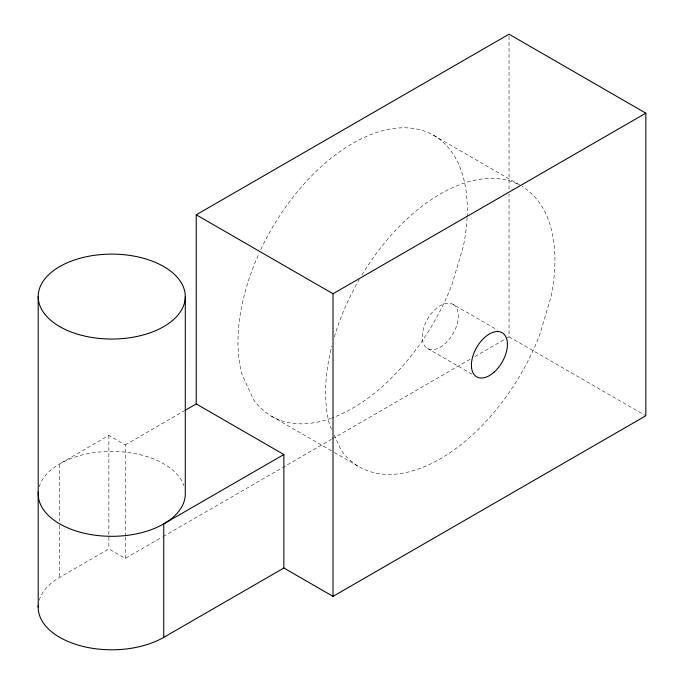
<?xml version="1.0" encoding="UTF-8"?>
<svg xmlns="http://www.w3.org/2000/svg" width="684" height="684" viewBox="0 0 684 684"><rect width="100%" height="100%" fill="white"/><g stroke="black" fill="none" stroke-linecap="round" stroke-linejoin="round"><path stroke-width="0.51" stroke-dasharray="3.42 2.56" d="M125.257 536.128L125.257 444.916L108.876 435.46L59.722 463.829L59.73 521.105M125.257 444.916L184.252 410.853M39.227 600.287A73.547 42.459 0 0 1 59.747 577.322L108.876 548.944L125.257 558.4L162.253 537.043M163.177 536.513L331.483 439.333M332.415 438.803L470.207 359.245M474.833 356.569L505.348 338.956M506.271 338.418L509.05 336.819L509.041 194.034M433.716 135.381L521.353 185.98M453.013 304.337A25.479 14.715 -60 0 1 444.942 343.804A25.479 14.715 -60 0 1 422.874 331.065A25.479 14.715 -60 0 1 453.013 304.337L497.601 330.081M509.05 336.819L645.816 415.778M427.534 348.472L472.122 374.208M271.565 416.231L333.373 451.91M334.296 452.449L359.203 466.83M331.654 429.304L329.526 424.61A162.151 93.614 -60 0 1 331.826 346.061M334.194 434.93L340.983 449.927A162.151 93.614 -60 0 0 539.573 335.271L551.022 296.728A162.151 93.614 -60 0 0 522.217 186.493M509.041 36.329L509.041 189.767M125.257 537.188L125.257 558.4M108.876 435.46L108.876 548.944M59.73 525.346L59.739 577.313M39.202 486.811A73.547 42.468 0 0 1 110.851 451.397A73.547 42.468 0 0 1 183.953 485.802M334.348 336.896A162.151 93.614 -60 0 1 359.203 279.594M361.879 275.053A162.151 93.614 -60 0 1 520.473 185.484M260.766 249.643A162.151 93.614 -60 0 1 391.599 128.797A162.151 93.614 -60 0 1 467.138 216.589M467.095 217.606A162.151 93.614 -60 0 1 463.393 246.129L451.936 284.672A162.151 93.614 -60 0 1 332.39 417.813M331.432 418.163A162.151 93.614 -60 0 1 253.345 399.328L241.888 374.011A162.151 93.614 -60 0 1 258.997 253.482"/><path stroke-width="1.03" d="M38.201 296.582L38.201 607.341M185.296 296.582L185.287 493.848A73.547 42.459 0 0 1 110.004 536.307A73.547 42.459 0 0 1 38.27 491.856M196.24 214.793L509.041 34.2L645.816 113.168L645.816 415.778L333.014 596.38L283.877 568.011L283.869 454.527L196.24 403.928L196.24 214.793L333.014 293.761L645.816 113.168M185.176 410.314L196.24 403.928M283.869 454.527L163.75 523.876L163.75 637.36A73.547 42.459 0 0 1 81.986 646.166A73.547 42.459 0 0 1 38.287 605.331M163.75 637.36L283.877 568.011M333.014 293.761L333.014 596.38M59.739 326.61A73.547 42.459 0 0 0 182.782 307.569A73.547 42.459 0 0 0 92.708 255.568A73.547 42.459 0 0 0 59.739 326.61M494.079 372.173A25.479 14.715 -60 0 0 502.15 332.706A25.479 14.715 -60 0 0 472.011 359.433A25.479 14.715 -60 0 0 494.079 372.173"/></g></svg>
